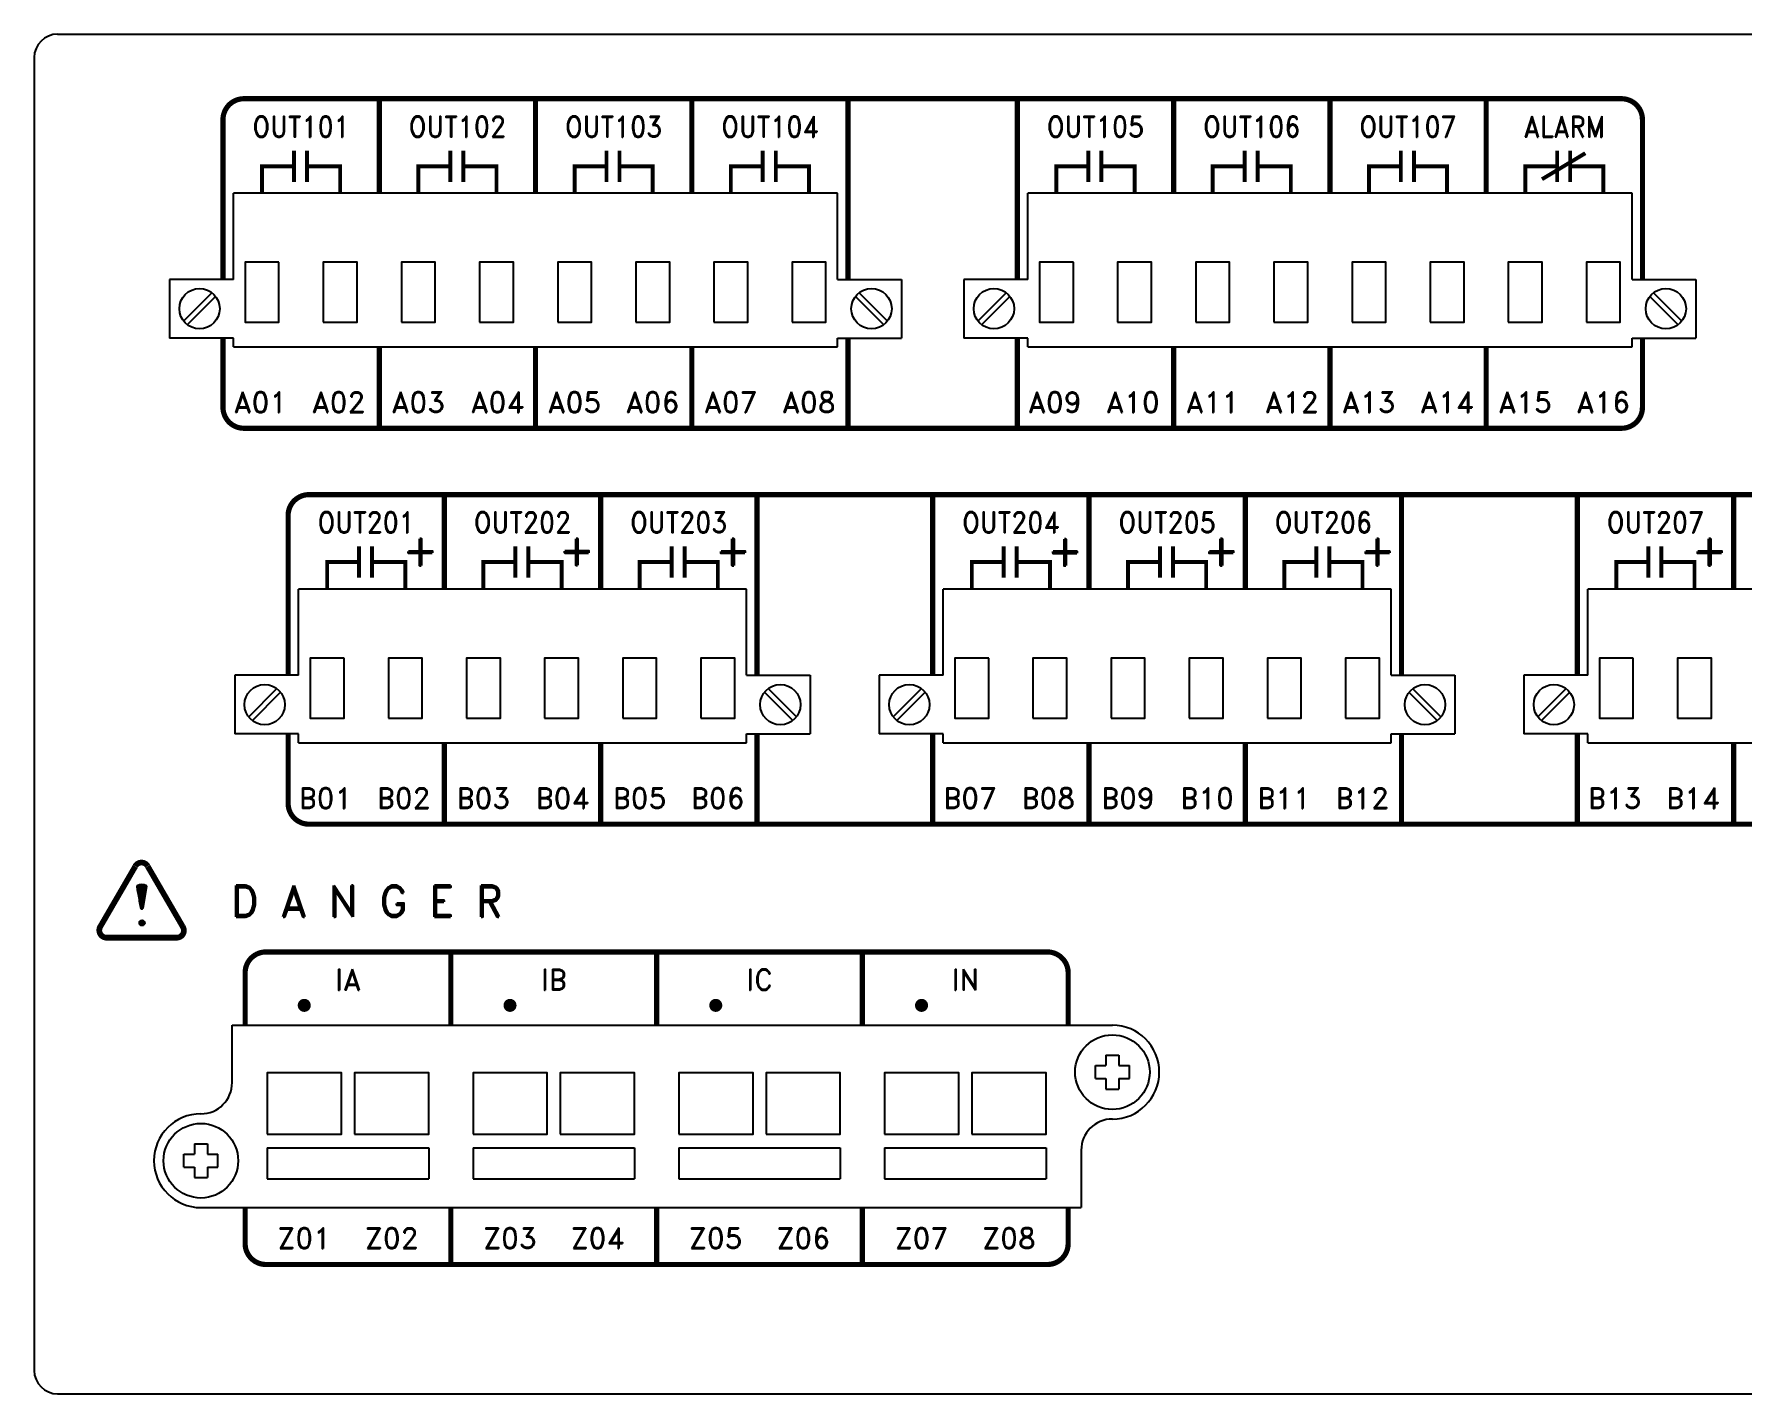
# Model space of a CAD drawing. Extents: x 3.1 to 20.4, y 5.8 to 11.7.
# Drawn here: x 3.12 to 9.69, y 6.14 to 11.36 of the extents above; entities that cross this region are included whole.
import ezdxf
from ezdxf.enums import TextEntityAlignment as Align

# ---------------------------------------------------------------- set-up
doc = ezdxf.new("R2010")
doc.units = 0
doc.header["$MEASUREMENT"] = 0
doc.layers.get('0').update_dxf_attribs({"linetype": 'CONTINUOUS'})
doc.styles.add('ROMAND', font='ROMAND', dxfattribs={"width": 0.875})

msp = doc.modelspace()

# ---------------------------------------------------------------- linework, layer by layer
for p, q in [((3.215, 11.36), (20.285, 11.36)), ((3.125, 11.27), (3.125, 6.23)), ((3.885, 7.555), (7.265, 7.555)), ((3.885, 7.335), (3.885, 7.555)), ((4.02, 7.085), (4.64, 7.085)), ((4.02, 7.085), (4.02, 6.965)), ((4.64, 7.085), (4.64, 6.965)), ((4.81, 7.085), (5.43, 7.085)), ((4.81, 7.085), (4.81, 6.965)), ((5.43, 7.085), (5.43, 6.965)), ((5.6, 7.085), (6.22, 7.085)), ((5.6, 7.085), (5.6, 6.965)), ((6.22, 7.085), (6.22, 6.965)), ((6.39, 7.085), (7.01, 7.085)), ((6.39, 7.085), (6.39, 6.965)), ((7.01, 7.085), (7.01, 6.965)), ((7.145, 7.075), (7.145, 6.855)), ((4.02, 6.965), (4.64, 6.965)), ((4.81, 6.965), (5.43, 6.965)), ((5.6, 6.965), (6.22, 6.965)), ((6.39, 6.965), (7.01, 6.965)), ((3.765, 6.855), (7.145, 6.855)), ((3.215, 6.14), (20.285, 6.14))]:
    msp.add_line(p, q)
at = {"linetype": 'CONTINUOUS', "extrusion": (0, 0, -1)}
for p, q in [((6.21, 10.749), (3.89, 10.749)), ((9.26, 10.749), (6.94, 10.749)), ((3.645, 10.4185), (3.645, 10.1935)), ((3.89, 10.4185), (3.645, 10.4185)), ((6.21, 10.4185), (6.455, 10.4185)), ((6.455, 10.4185), (6.455, 10.1935)), ((6.695, 10.4185), (6.695, 10.1935)), ((6.94, 10.4185), (6.695, 10.4185)), ((9.26, 10.4185), (9.505, 10.4185)), ((9.505, 10.4185), (9.505, 10.1935)), ((3.89, 10.1935), (3.645, 10.1935)), ((6.21, 10.1935), (6.455, 10.1935)), ((6.94, 10.1935), (6.695, 10.1935)), ((9.26, 10.1935), (9.505, 10.1935)), ((5.86, 9.229), (4.14, 9.229)), ((8.335, 9.229), (6.615, 9.229)), ((10.81, 9.229), (9.09, 9.229)), ((3.895, 8.8985), (3.895, 8.6735)), ((4.14, 8.8985), (3.895, 8.8985)), ((5.86, 8.8985), (6.105, 8.8985)), ((6.105, 8.8985), (6.105, 8.6735)), ((6.37, 8.8985), (6.37, 8.6735)), ((6.615, 8.8985), (6.37, 8.8985)), ((8.335, 8.8985), (8.58, 8.8985)), ((8.58, 8.8985), (8.58, 8.6735)), ((8.845, 8.8985), (8.845, 8.6735)), ((9.09, 8.8985), (8.845, 8.8985)), ((4.14, 8.6735), (3.895, 8.6735)), ((5.86, 8.6735), (6.105, 8.6735)), ((6.615, 8.6735), (6.37, 8.6735)), ((8.335, 8.6735), (8.58, 8.6735)), ((9.09, 8.6735), (8.845, 8.6735))]:
    msp.add_line(p, q, dxfattribs=at)
at = {"linetype": 'CONTINUOUS'}
for p, q in [((3.89, 10.4185), (3.89, 10.749)), ((6.21, 10.4185), (6.21, 10.749)), ((6.94, 10.4185), (6.94, 10.749)), ((9.26, 10.4185), (9.26, 10.749)), ((3.6986, 10.2587), (3.8073, 10.3674)), ((6.4014, 10.2587), (6.2927, 10.3674)), ((6.7486, 10.2587), (6.8573, 10.3674)), ((9.4514, 10.2587), (9.3427, 10.3674)), ((3.7127, 10.2446), (3.8214, 10.3533)), ((6.3873, 10.2446), (6.2786, 10.3533)), ((6.7627, 10.2446), (6.8714, 10.3533)), ((9.4373, 10.2446), (9.3286, 10.3533)), ((3.89, 10.159), (3.89, 10.1935)), ((6.21, 10.159), (6.21, 10.1935)), ((6.94, 10.159), (6.94, 10.1935)), ((9.26, 10.159), (9.26, 10.1935)), ((3.89, 10.159), (6.21, 10.159)), ((6.94, 10.159), (9.26, 10.159)), ((4.14, 8.8985), (4.14, 9.229)), ((5.86, 8.8985), (5.86, 9.229)), ((6.615, 8.8985), (6.615, 9.229)), ((8.335, 8.8985), (8.335, 9.229)), ((9.09, 8.8985), (9.09, 9.229)), ((3.9486, 8.7387), (4.0573, 8.8474)), ((3.9627, 8.7246), (4.0714, 8.8333)), ((6.0373, 8.7246), (5.9286, 8.8333)), ((6.0514, 8.7387), (5.9427, 8.8474)), ((6.4236, 8.7387), (6.5323, 8.8474)), ((6.4377, 8.7246), (6.5464, 8.8333)), ((8.5123, 8.7246), (8.4036, 8.8333)), ((8.5264, 8.7387), (8.4177, 8.8474)), ((8.8986, 8.7387), (9.0073, 8.8474)), ((8.9127, 8.7246), (9.0214, 8.8333)), ((4.14, 8.639), (4.14, 8.6735)), ((5.86, 8.639), (5.86, 8.6735)), ((6.615, 8.639), (6.615, 8.6735)), ((8.335, 8.639), (8.335, 8.6735)), ((9.09, 8.639), (9.09, 8.6735)), ((4.14, 8.639), (5.86, 8.639)), ((6.615, 8.639), (8.335, 8.639)), ((9.09, 8.639), (10.81, 8.639)), ((3.5194, 8.0885), (3.5344, 8.0037)), ((3.5204, 8.083), (3.5204, 8.0905)), ((3.5211, 8.079), (3.5211, 8.0909)), ((3.5222, 8.0728), (3.5222, 8.0915)), ((3.5233, 8.0665), (3.5233, 8.092)), ((3.5244, 8.0603), (3.5244, 8.0925)), ((3.5255, 8.0541), (3.5255, 8.093)), ((3.5266, 8.0478), (3.5266, 8.0934)), ((3.5277, 8.0416), (3.5277, 8.0938)), ((3.5288, 8.0354), (3.5288, 8.0941)), ((3.5299, 8.0291), (3.5299, 8.0944)), ((3.531, 8.0229), (3.531, 8.0946)), ((3.5321, 8.0166), (3.5321, 8.0948)), ((3.5332, 8.0104), (3.5332, 8.095)), ((3.5343, 8.0042), (3.5343, 8.0952)), ((3.5354, 8.0023), (3.5354, 8.0953)), ((3.5365, 8.0018), (3.5365, 8.0954)), ((3.5376, 8.0015), (3.5376, 8.0954)), ((3.5387, 8.0015), (3.5387, 8.0954)), ((3.5398, 8.0018), (3.5398, 8.0954)), ((3.5409, 8.0024), (3.5409, 8.0953)), ((3.5567, 8.0884), (3.5416, 8.0037)), ((3.5418, 8.0048), (3.5418, 8.0953)), ((3.5431, 8.012), (3.5431, 8.095)), ((3.5442, 8.0182), (3.5442, 8.0949)), ((3.5453, 8.0244), (3.5453, 8.0947)), ((3.5464, 8.0306), (3.5464, 8.0944)), ((3.5475, 8.0368), (3.5475, 8.0941)), ((3.5486, 8.0431), (3.5486, 8.0938)), ((3.5495, 8.0483), (3.5495, 8.0936)), ((3.5508, 8.0555), (3.5508, 8.093)), ((3.5519, 8.0617), (3.5519, 8.0926)), ((3.553, 8.0679), (3.553, 8.0921)), ((3.5541, 8.0741), (3.5541, 8.0917)), ((3.555, 8.0794), (3.555, 8.0912)), ((3.5558, 8.0836), (3.5558, 8.0908)), ((3.53, 7.9429), (3.53, 7.9528)), ((3.5311, 7.9413), (3.5311, 7.9544)), ((3.5322, 7.9401), (3.5322, 7.9556)), ((3.5333, 7.9393), (3.5333, 7.9564)), ((3.5333, 7.9391), (3.5333, 7.9563)), ((3.5344, 7.9386), (3.5344, 7.9571)), ((3.5355, 7.9381), (3.5355, 7.9576)), ((3.5367, 7.938), (3.5367, 7.958)), ((3.5378, 7.9374), (3.5378, 7.9581)), ((3.5389, 7.9374), (3.5389, 7.9582)), ((3.5399, 7.9376), (3.5399, 7.9581)), ((3.5409, 7.9375), (3.5409, 7.9582)), ((3.5421, 7.9378), (3.5421, 7.9579)), ((3.5432, 7.9382), (3.5432, 7.9575)), ((3.5443, 7.9387), (3.5443, 7.957)), ((3.5456, 7.9395), (3.5456, 7.9562)), ((3.5465, 7.9404), (3.5465, 7.9553)), ((3.5476, 7.9416), (3.5476, 7.9541)), ((3.5486, 7.9432), (3.5486, 7.9525)), ((7.24, 7.4401), (7.29, 7.4401)), ((7.24, 7.4401), (7.24, 7.4)), ((7.29, 7.4401), (7.29, 7.4)), ((7.1999, 7.35), (7.1999, 7.4)), ((7.1999, 7.4), (7.24, 7.4)), ((7.1999, 7.35), (7.24, 7.35)), ((7.24, 7.35), (7.24, 7.3099)), ((7.29, 7.4), (7.3301, 7.4)), ((7.29, 7.35), (7.3301, 7.35)), ((7.29, 7.35), (7.29, 7.3099)), ((7.3301, 7.35), (7.3301, 7.4)), ((7.24, 7.3099), (7.29, 7.3099)), ((3.74, 7.1001), (3.79, 7.1001)), ((3.74, 7.1001), (3.74, 7.06)), ((3.79, 7.1001), (3.79, 7.06)), ((3.6999, 7.01), (3.6999, 7.06)), ((3.6999, 7.06), (3.74, 7.06)), ((3.79, 7.06), (3.8301, 7.06)), ((3.8301, 7.01), (3.8301, 7.06)), ((3.6999, 7.01), (3.74, 7.01)), ((3.74, 7.01), (3.74, 6.9699)), ((3.74, 6.9699), (3.79, 6.9699)), ((3.79, 7.01), (3.8301, 7.01)), ((3.79, 7.01), (3.79, 6.9699))]:
    msp.add_line(p, q, dxfattribs=at)
at = {"const_width": 0.02}
for points in [[(3.85, 10.4185), (3.85, 11.0322, -0.414214), (3.93, 11.1122), (9.22, 11.1122, -0.414214), (9.3, 11.0322), (9.3, 10.4185)], [(9.3, 10.1935), (9.3, 9.927, -0.414214), (9.22, 9.847), (3.93, 9.847, -0.414214), (3.85, 9.927), (3.85, 10.1935)], [(4.1, 8.8985), (4.1, 9.5122, -0.414214), (4.18, 9.5922), (13.245, 9.5922, -0.414214), (13.325, 9.5122), (13.325, 8.8985)], [(13.325, 8.6735), (13.325, 8.407, -0.414214), (13.245, 8.327), (4.18, 8.327, -0.414214), (4.1, 8.407), (4.1, 8.6735)], [(3.935, 7.555), (3.935, 7.7565, -0.414214), (4.015, 7.8365), (7.015, 7.8365, -0.414214), (7.095, 7.7565), (7.095, 7.555)], [(7.095, 6.855), (7.095, 6.7165, -0.414214), (7.015, 6.6365), (4.015, 6.6365, -0.414214), (3.935, 6.7165), (3.935, 6.855)]]:
    msp.add_lwpolyline(points, format="xyb", dxfattribs=at)
at = {"linetype": 'CONTINUOUS'}
for points, const_width in [([(4.45, 11.1122), (4.45, 10.749)], 0.02), ([(5.05, 11.1122), (5.05, 10.749)], 0.02), ([(5.65, 11.1122), (5.65, 10.749)], 0.02), ([(6.25, 11.1122), (6.25, 10.4185)], 0.02), ([(6.9, 11.1122), (6.9, 10.4185)], 0.02), ([(7.5, 11.1122), (7.5, 10.749)], 0.02), ([(8.1, 11.1122), (8.1, 10.749)], 0.02), ([(8.7, 11.1122), (8.7, 10.749)], 0.02), ([(4.1225, 10.913), (4.1225, 10.793)], 0.015), ([(4.1725, 10.913), (4.1725, 10.793)], 0.015), ([(4.7225, 10.913), (4.7225, 10.793)], 0.015), ([(4.7725, 10.913), (4.7725, 10.793)], 0.015), ([(5.3225, 10.913), (5.3225, 10.793)], 0.015), ([(5.3725, 10.913), (5.3725, 10.793)], 0.015), ([(5.9225, 10.913), (5.9225, 10.793)], 0.015), ([(5.9725, 10.913), (5.9725, 10.793)], 0.015), ([(7.1725, 10.913), (7.1725, 10.793)], 0.015), ([(7.2225, 10.913), (7.2225, 10.793)], 0.015), ([(7.7725, 10.913), (7.7725, 10.793)], 0.015), ([(7.8225, 10.913), (7.8225, 10.793)], 0.015), ([(8.3725, 10.913), (8.3725, 10.793)], 0.015), ([(8.4225, 10.913), (8.4225, 10.793)], 0.015), ([(8.9725, 10.913), (8.9725, 10.793)], 0.015), ([(9.0225, 10.913), (9.0225, 10.793)], 0.015), ([(4.1225, 10.853), (4, 10.853), (4, 10.749)], 0.015), ([(4.1775, 10.853), (4.3, 10.853), (4.3, 10.749)], 0.015), ([(4.7225, 10.853), (4.6, 10.853), (4.6, 10.749)], 0.015), ([(4.7775, 10.853), (4.9, 10.853), (4.9, 10.749)], 0.015), ([(5.3225, 10.853), (5.2, 10.853), (5.2, 10.749)], 0.015), ([(5.3775, 10.853), (5.5, 10.853), (5.5, 10.749)], 0.015), ([(5.9225, 10.853), (5.8, 10.853), (5.8, 10.749)], 0.015), ([(5.9775, 10.853), (6.1, 10.853), (6.1, 10.749)], 0.015), ([(7.1725, 10.853), (7.05, 10.853), (7.05, 10.749)], 0.015), ([(7.2275, 10.853), (7.35, 10.853), (7.35, 10.749)], 0.015), ([(7.7725, 10.853), (7.65, 10.853), (7.65, 10.749)], 0.015), ([(7.8275, 10.853), (7.95, 10.853), (7.95, 10.749)], 0.015), ([(8.3725, 10.853), (8.25, 10.853), (8.25, 10.749)], 0.015), ([(8.4275, 10.853), (8.55, 10.853), (8.55, 10.749)], 0.015), ([(8.9725, 10.853), (8.85, 10.853), (8.85, 10.749)], 0.015), ([(9.0275, 10.853), (9.15, 10.853), (9.15, 10.749)], 0.015), ([(4.45, 10.159), (4.45, 9.847)], 0.02), ([(5.05, 10.159), (5.05, 9.847)], 0.02), ([(5.65, 10.159), (5.65, 9.847)], 0.02), ([(6.25, 10.1935), (6.25, 9.847)], 0.02), ([(6.9, 10.1935), (6.9, 9.847)], 0.02), ([(7.5, 10.159), (7.5, 9.847)], 0.02), ([(8.1, 10.159), (8.1, 9.847)], 0.02), ([(8.7, 10.159), (8.7, 9.847)], 0.02), ([(4.3725, 9.394), (4.3725, 9.274)], 0.015), ([(4.4225, 9.394), (4.4225, 9.274)], 0.015), ([(4.9725, 9.394), (4.9725, 9.274)], 0.015), ([(5.0225, 9.394), (5.0225, 9.274)], 0.015), ([(5.5725, 9.394), (5.5725, 9.274)], 0.015), ([(5.6225, 9.394), (5.6225, 9.274)], 0.015), ([(6.8475, 9.394), (6.8475, 9.274)], 0.015), ([(6.8975, 9.394), (6.8975, 9.274)], 0.015), ([(7.4475, 9.394), (7.4475, 9.274)], 0.015), ([(7.4975, 9.394), (7.4975, 9.274)], 0.015), ([(8.0475, 9.394), (8.0475, 9.274)], 0.015), ([(8.0975, 9.394), (8.0975, 9.274)], 0.015), ([(9.3225, 9.394), (9.3225, 9.274)], 0.015), ([(9.3725, 9.394), (9.3725, 9.274)], 0.015), ([(4.3725, 9.334), (4.25, 9.334), (4.25, 9.229)], 0.015), ([(4.4275, 9.334), (4.55, 9.334), (4.55, 9.229)], 0.015), ([(4.9725, 9.334), (4.85, 9.334), (4.85, 9.229)], 0.015), ([(5.0275, 9.334), (5.15, 9.334), (5.15, 9.229)], 0.015), ([(5.5725, 9.334), (5.45, 9.334), (5.45, 9.229)], 0.015), ([(5.6275, 9.334), (5.75, 9.334), (5.75, 9.229)], 0.015), ([(6.8475, 9.334), (6.725, 9.334), (6.725, 9.229)], 0.015), ([(6.9025, 9.334), (7.025, 9.334), (7.025, 9.229)], 0.015), ([(7.4475, 9.334), (7.325, 9.334), (7.325, 9.229)], 0.015), ([(7.5025, 9.334), (7.625, 9.334), (7.625, 9.229)], 0.015), ([(8.0475, 9.334), (7.925, 9.334), (7.925, 9.229)], 0.015), ([(8.1025, 9.334), (8.225, 9.334), (8.225, 9.229)], 0.015), ([(9.3225, 9.334), (9.2, 9.334), (9.2, 9.229)], 0.015), ([(9.3775, 9.334), (9.5, 9.334), (9.5, 9.229)], 0.015), ([(3.3782, 7.9325), (3.5134, 8.1653)], 0.022), ([(3.6961, 7.9325), (3.5609, 8.1653)], 0.022), ([(3.402, 7.8912), (3.6723, 7.8912)], 0.022)]:
    msp.add_lwpolyline(points, dxfattribs=dict(at, const_width=const_width))
for points, const_width in [([(9.0807, 10.903), (8.9143, 10.803)], 0.015), ([(4.7, 9.5922), (4.7, 9.229)], 0.02), ([(5.3, 9.5922), (5.3, 9.229)], 0.02), ([(5.9, 9.5922), (5.9, 8.8985)], 0.02), ([(6.575, 9.5922), (6.575, 8.8985)], 0.02), ([(7.175, 9.5922), (7.175, 9.229)], 0.02), ([(7.775, 9.5922), (7.775, 9.229)], 0.02), ([(8.375, 9.5922), (8.375, 8.8985)], 0.02), ([(9.05, 9.5922), (9.05, 8.8985)], 0.02), ([(9.65, 9.5922), (9.65, 9.229)], 0.02), ([(5.9, 8.6735), (5.9, 8.327)], 0.02), ([(6.575, 8.6735), (6.575, 8.327)], 0.02), ([(8.375, 8.6735), (8.375, 8.327)], 0.02), ([(9.05, 8.6735), (9.05, 8.327)], 0.02), ([(4.7, 8.639), (4.7, 8.327)], 0.02), ([(5.3, 8.639), (5.3, 8.327)], 0.02), ([(7.175, 8.639), (7.175, 8.327)], 0.02), ([(7.775, 8.639), (7.775, 8.327)], 0.02), ([(9.65, 8.639), (9.65, 8.327)], 0.02), ([(4.725, 7.8365), (4.725, 7.555)], 0.02), ([(5.515, 7.8365), (5.515, 7.555)], 0.02), ([(6.305, 7.8365), (6.305, 7.555)], 0.02), ([(4.725, 6.855), (4.725, 6.6365)], 0.02), ([(5.515, 6.855), (5.515, 6.6365)], 0.02), ([(6.305, 6.855), (6.305, 6.6365)], 0.02)]:
    msp.add_lwpolyline(points, dxfattribs=dict(const_width=const_width))
for points in [[(4.065, 10.4845), (3.935, 10.4845), (3.935, 10.2545), (4.065, 10.2545)], [(4.235, 10.2545), (4.365, 10.2545), (4.365, 10.4845), (4.235, 10.4845)], [(4.535, 10.2545), (4.665, 10.2545), (4.665, 10.4845), (4.535, 10.4845)], [(4.835, 10.2545), (4.965, 10.2545), (4.965, 10.4845), (4.835, 10.4845)], [(5.135, 10.2545), (5.265, 10.2545), (5.265, 10.4845), (5.135, 10.4845)], [(5.435, 10.2545), (5.565, 10.2545), (5.565, 10.4845), (5.435, 10.4845)], [(5.735, 10.2545), (5.865, 10.2545), (5.865, 10.4845), (5.735, 10.4845)], [(6.035, 10.2545), (6.165, 10.2545), (6.165, 10.4845), (6.035, 10.4845)], [(7.115, 10.4845), (6.985, 10.4845), (6.985, 10.2545), (7.115, 10.2545)], [(7.285, 10.2545), (7.415, 10.2545), (7.415, 10.4845), (7.285, 10.4845)], [(7.585, 10.2545), (7.715, 10.2545), (7.715, 10.4845), (7.585, 10.4845)], [(7.885, 10.2545), (8.015, 10.2545), (8.015, 10.4845), (7.885, 10.4845)], [(8.185, 10.2545), (8.315, 10.2545), (8.315, 10.4845), (8.185, 10.4845)], [(8.485, 10.2545), (8.615, 10.2545), (8.615, 10.4845), (8.485, 10.4845)], [(8.785, 10.2545), (8.915, 10.2545), (8.915, 10.4845), (8.785, 10.4845)], [(9.085, 10.2545), (9.215, 10.2545), (9.215, 10.4845), (9.085, 10.4845)], [(4.315, 8.9645), (4.185, 8.9645), (4.185, 8.7345), (4.315, 8.7345)], [(4.485, 8.7345), (4.615, 8.7345), (4.615, 8.9645), (4.485, 8.9645)], [(4.785, 8.7345), (4.915, 8.7345), (4.915, 8.9645), (4.785, 8.9645)], [(5.085, 8.7345), (5.215, 8.7345), (5.215, 8.9645), (5.085, 8.9645)], [(5.385, 8.7345), (5.515, 8.7345), (5.515, 8.9645), (5.385, 8.9645)], [(5.685, 8.7345), (5.815, 8.7345), (5.815, 8.9645), (5.685, 8.9645)], [(6.79, 8.9645), (6.66, 8.9645), (6.66, 8.7345), (6.79, 8.7345)], [(6.96, 8.7345), (7.09, 8.7345), (7.09, 8.9645), (6.96, 8.9645)], [(7.26, 8.7345), (7.39, 8.7345), (7.39, 8.9645), (7.26, 8.9645)], [(7.56, 8.7345), (7.69, 8.7345), (7.69, 8.9645), (7.56, 8.9645)], [(7.86, 8.7345), (7.99, 8.7345), (7.99, 8.9645), (7.86, 8.9645)], [(8.16, 8.7345), (8.29, 8.7345), (8.29, 8.9645), (8.16, 8.9645)], [(9.265, 8.9645), (9.135, 8.9645), (9.135, 8.7345), (9.265, 8.7345)], [(9.435, 8.7345), (9.565, 8.7345), (9.565, 8.9645), (9.435, 8.9645)], [(4.02, 7.1375), (4.305, 7.1375), (4.305, 7.3725), (4.02, 7.3725)], [(4.355, 7.1375), (4.64, 7.1375), (4.64, 7.3725), (4.355, 7.3725)], [(4.81, 7.1375), (5.095, 7.1375), (5.095, 7.3725), (4.81, 7.3725)], [(5.145, 7.1375), (5.43, 7.1375), (5.43, 7.3725), (5.145, 7.3725)], [(5.6, 7.1375), (5.885, 7.1375), (5.885, 7.3725), (5.6, 7.3725)], [(5.935, 7.1375), (6.22, 7.1375), (6.22, 7.3725), (5.935, 7.3725)], [(6.39, 7.1375), (6.675, 7.1375), (6.675, 7.3725), (6.39, 7.3725)], [(6.725, 7.1375), (7.01, 7.1375), (7.01, 7.3725), (6.725, 7.3725)]]:
    msp.add_lwpolyline(points, close=True)
at = {"linetype": 'CONTINUOUS', "const_width": 0.022}
for points in [[(3.5608, 8.166, 0.575689), (3.5133, 8.166, 0.575689)], [(3.3786, 7.9336, 0.563069), (3.4028, 7.8911, 0.563069)], [(3.6723, 7.8912, 0.578182), (3.6961, 7.9324, 0.578182)]]:
    msp.add_lwpolyline(points, format="xyb", dxfattribs=at)
at = {"const_width": 0.025}
for points in [[(4.1495, 7.6314, 1), (4.1745, 7.6314, 1)], [(4.9395, 7.6314, 1), (4.9645, 7.6314, 1)], [(5.7295, 7.6314, 1), (5.7545, 7.6314, 1)], [(6.5195, 7.6314, 1), (6.5445, 7.6314, 1)]]:
    msp.add_lwpolyline(points, format="xyb", close=True, dxfattribs=at)
at = {"linetype": 'CONTINUOUS'}
for centre, radius in [((3.76, 10.306), 0.0775), ((6.34, 10.306), 0.0775), ((6.81, 10.306), 0.0775), ((9.39, 10.306), 0.0775), ((4.01, 8.786), 0.0775), ((5.99, 8.786), 0.0775), ((6.485, 8.786), 0.0775), ((8.465, 8.786), 0.0775), ((8.96, 8.786), 0.0775), ((3.5393, 7.9479), 0.0104)]:
    msp.add_circle(centre, radius, dxfattribs=at)
for centre in [(7.265, 7.375), (3.765, 7.035)]:
    msp.add_circle(centre, 0.1432)
for centre, radius, start, end in [((3.215, 11.27), 0.09, 90, 180), ((7.265, 7.375), 0.18, 270, 90), ((3.765, 7.335), 0.12, 270, 0), ((3.765, 7.035), 0.18, 90, 270), ((7.265, 7.075), 0.12, 90, 180), ((3.215, 6.23), 0.09, 180, 270)]:
    msp.add_arc(centre, radius, start, end)
for centre, radius, start, end in [((3.522, 8.0885), 0.00252, 114.49541, 180.06965), ((3.5384, 8.0601), 0.0353, 60.12008, 119.73686), ((3.5547, 8.0891), 0.00204, 340.81126, 53.76366), ((3.5365, 8.0042), 0.0022, 190.0021, 236.70481), ((3.5381, 8.0064), 0.00488, 235.16113, 301.44945), ((3.5395, 8.004), 0.0022, 303.18371, 349.95683)]:
    msp.add_arc(centre, radius, start, end, dxfattribs=at)

# ---------------------------------------------------------------- texts
at = {"linetype": 'CONTINUOUS', "style": 'ROMAND', "width": 0.9}
for s, p in [('OUT101', (4.15, 10.9648)), ('OUT102', (4.75, 10.9648)), ('OUT103', (5.35, 10.9648)), ('OUT104', (5.95, 10.9648)), ('OUT105', (7.2, 10.9648)), ('OUT106', (7.8, 10.9648)), ('OUT107', (8.4, 10.9648)), ('ALARM', (9, 10.9648)), ('OUT201', (4.4, 9.4458)), ('OUT202', (5, 9.4458)), ('OUT203', (5.6, 9.4458)), ('OUT204', (6.875, 9.4458)), ('OUT205', (7.475, 9.4458)), ('OUT206', (8.075, 9.4458)), ('OUT207', (9.35, 9.4458))]:
    msp.add_text(s, height=0.08, dxfattribs=at).set_placement(p, align=Align.CENTER)
at = {"linetype": 'CONTINUOUS', "style": 'ROMAND'}
for s, p in [('A01', (3.9939, 9.947)), ('A02', (4.2939, 9.947)), ('A03', (4.6, 9.947)), ('A04', (4.9037, 9.947)), ('A05', (5.1995, 9.947)), ('A06', (5.4995, 9.947)), ('A07', (5.7995, 9.947)), ('A08', (6.0995, 9.947)), ('A09', (7.0439, 9.947)), ('A10', (7.3439, 9.947)), ('A11', (7.65, 9.947)), ('A12', (7.9537, 9.947)), ('A13', (8.2495, 9.947)), ('A14', (8.5495, 9.947)), ('A15', (8.8495, 9.947)), ('A16', (9.1495, 9.947))]:
    msp.add_text(s, height=0.08, dxfattribs=at).set_placement(p, align=Align.MIDDLE)
at = {"style": 'ROMAND'}
for p in [(4.6082, 9.3148), (5.2082, 9.3158), (5.8082, 9.3148), (7.0832, 9.3138), (7.6832, 9.3148), (8.2832, 9.3148), (9.5582, 9.3148)]:
    msp.add_text('+', height=0.125, dxfattribs=at).set_placement(p, align=Align.CENTER)
for s, p in [('B01', (4.2439, 8.427)), ('B02', (4.5439, 8.427)), ('B03', (4.85, 8.427)), ('B04', (5.1537, 8.427)), ('B05', (5.4495, 8.427)), ('B06', (5.7495, 8.427)), ('B07', (6.7189, 8.427)), ('B08', (7.0189, 8.427)), ('B09', (7.325, 8.427)), ('B10', (7.6287, 8.427)), ('B11', (7.9245, 8.427)), ('B12', (8.2245, 8.427)), ('B13', (9.1939, 8.427)), ('B14', (9.4939, 8.427))]:
    msp.add_text(s, height=0.08, dxfattribs=at).set_placement(p, align=Align.MIDDLE)
at = {"linetype": 'CONTINUOUS', "style": 'ROMAND'}
msp.add_text('D A N G E R', height=0.12, dxfattribs=at).set_placement((3.8801, 7.9714))
for s, p in [('IA', (4.33, 7.6901)), ('IB', (5.12, 7.6901)), ('IC', (5.91, 7.6901)), ('IN', (6.7, 7.6901)), ('Z01', (4.162, 6.6975)), ('Z02', (4.498, 6.6975)), ('Z03', (4.952, 6.6975)), ('Z04', (5.288, 6.6975)), ('Z05', (5.742, 6.6975)), ('Z06', (6.078, 6.6975)), ('Z07', (6.532, 6.6975)), ('Z08', (6.868, 6.6975))]:
    msp.add_text(s, height=0.08, dxfattribs=at).set_placement(p, align=Align.CENTER)

doc.saveas('drawing.dxf')
